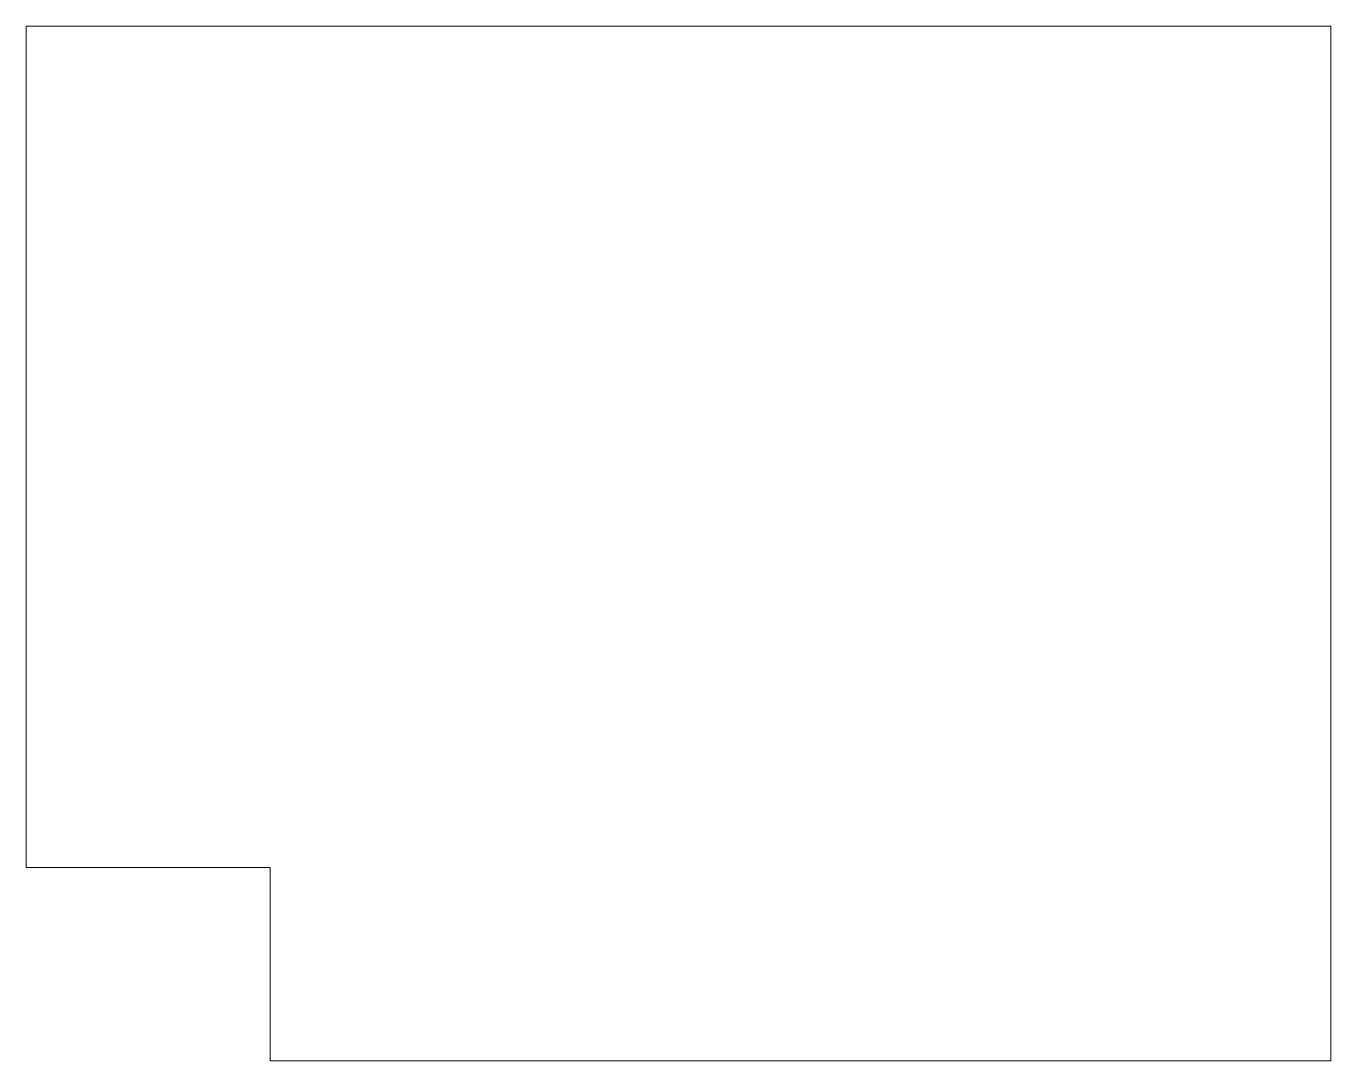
# Model space of a CAD drawing. Header units: millimetres. Extents: x -290 to 290, y -230 to 230.
import ezdxf

# ---------------------------------------------------------------- set-up
doc = ezdxf.new("R2010")
doc.units = ezdxf.units.MM

msp = doc.modelspace()

# ---------------------------------------------------------------- linework, layer by layer
at = {"color": 7, "linetype": 'Continuous', "lineweight": 15}
for p, q in [((-289.5, 229.5), (-289.5, -143.7)), ((289.5, 229.5), (-289.5, 229.5)), ((289.5, -229.5), (289.5, 229.5)), ((-181.25, -143.7), (-289.5, -143.7)), ((-181.25, -229.5), (-181.25, -143.7)), ((-181.25, -229.5), (289.5, -229.5))]:
    msp.add_line(p, q, dxfattribs=at)

doc.saveas('drawing.dxf')
